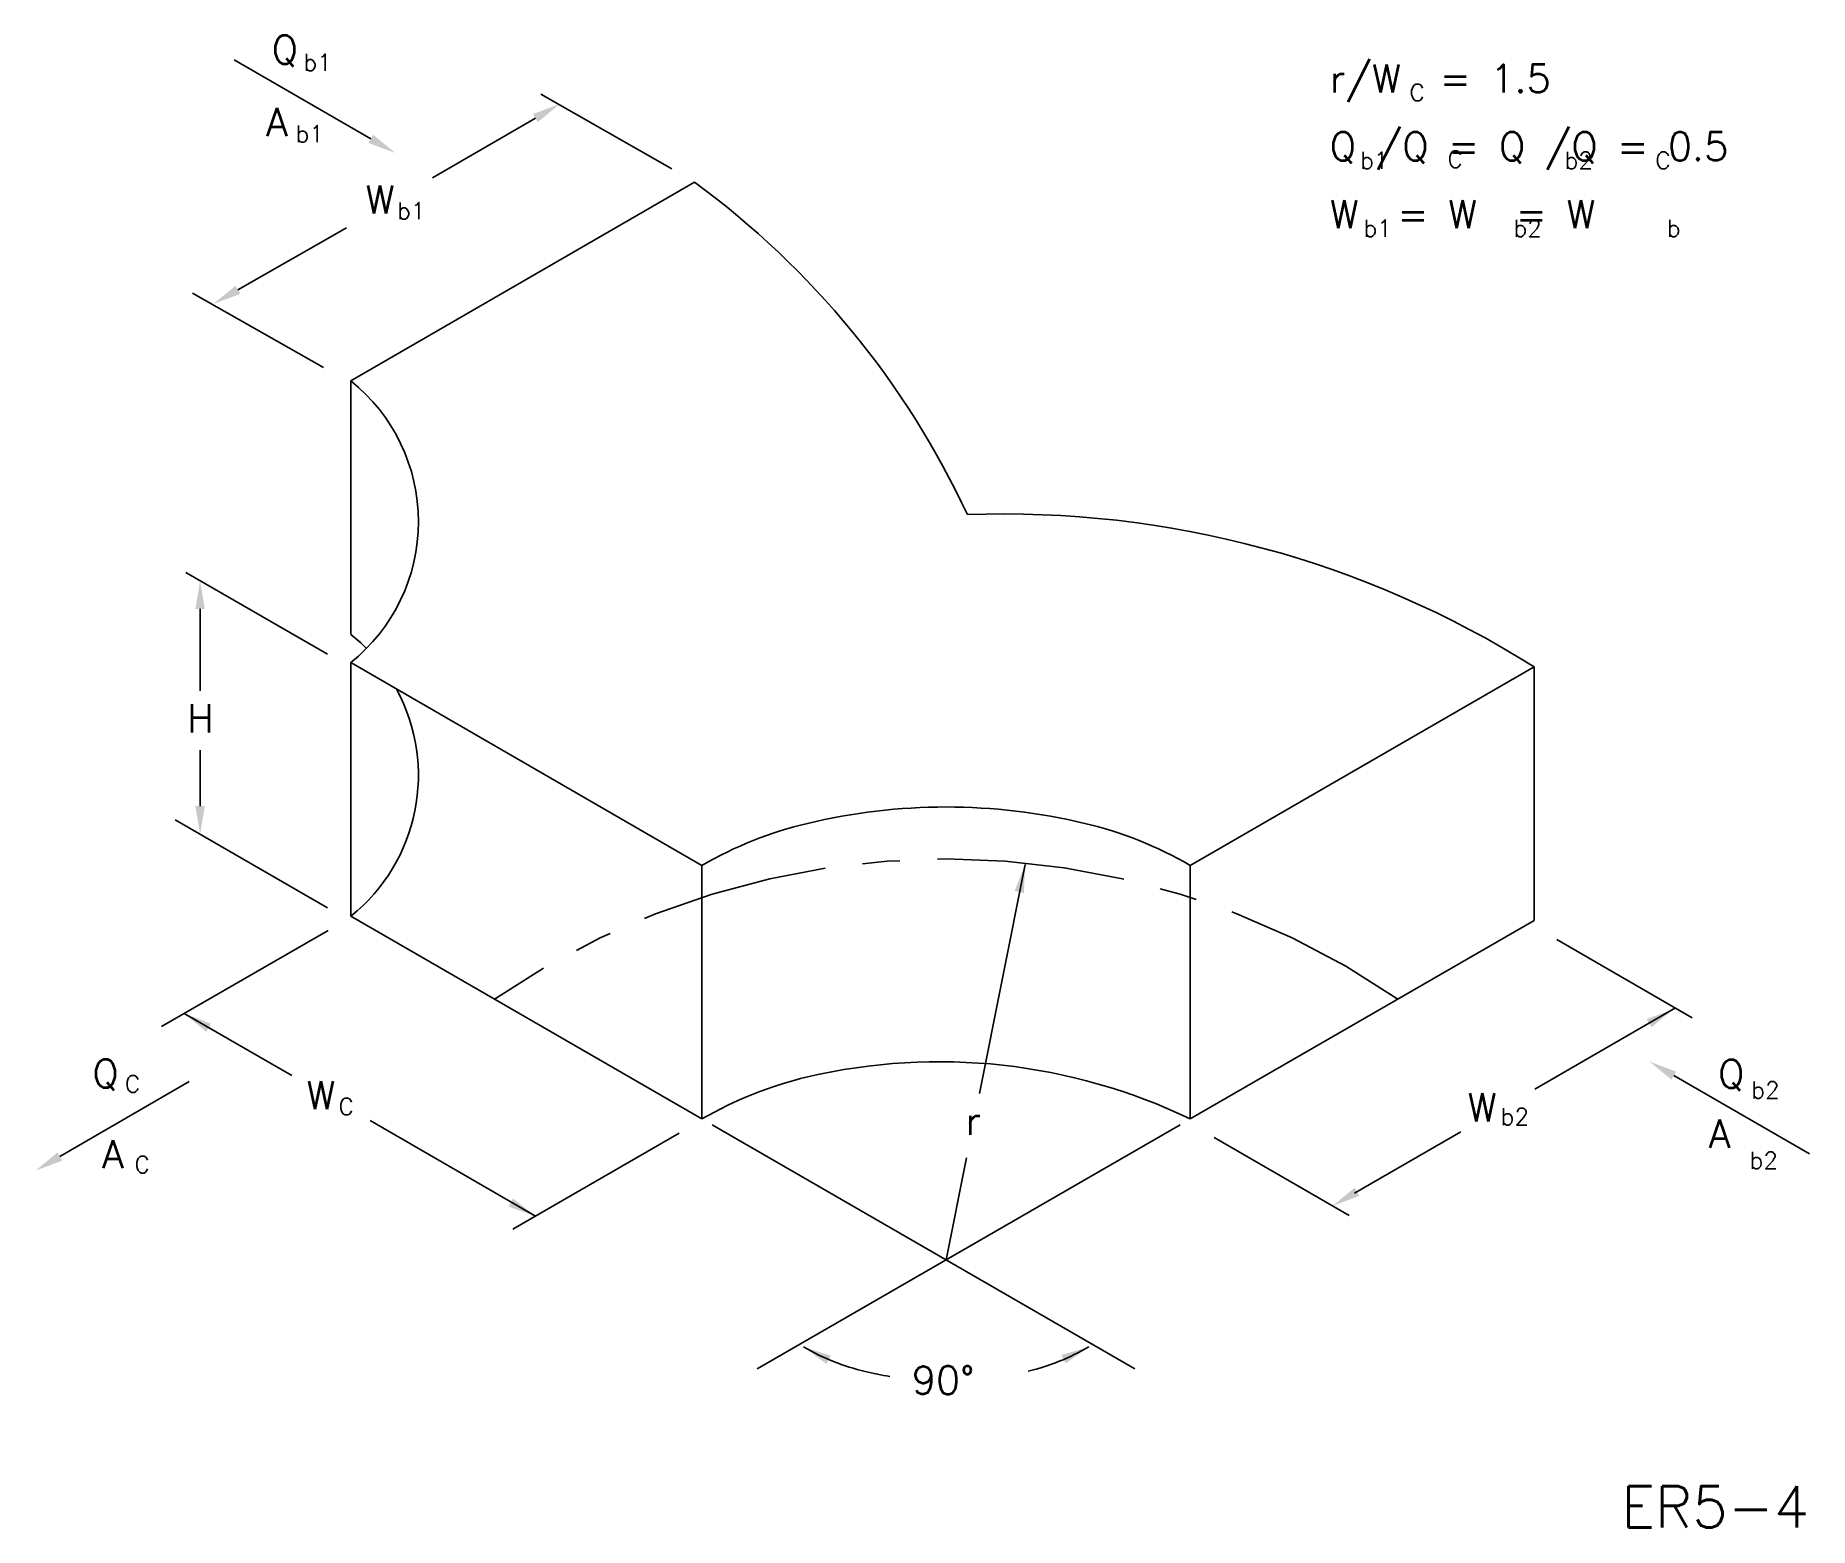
# Model space of a CAD drawing. Extents: x 1.54 to 10.98, y 0.36 to 8.3.
import ezdxf

# ---------------------------------------------------------------- set-up
doc = ezdxf.new("R2010")
doc.units = 0
doc.header["$LTSCALE"] = 0.8
doc.header["$MEASUREMENT"] = 0
doc.linetypes.add('CENTER', pattern=[2, 1.25, -0.25, 0.25, -0.25])
doc.layers.get('0').update_dxf_attribs({"linetype": 'CONTINUOUS'})
doc.layers.add('CENTER', color=7, linetype='CENTER')
doc.layers.add('NUMBER', color=7, linetype='CONTINUOUS')
doc.styles.add('ROMANS', font='romans')

msp = doc.modelspace()

# ---------------------------------------------------------------- linework, layer by layer
for p, q in [((3.3209, 7.749), (2.5927, 8.169)), ((4.2256, 7.9876), (4.923, 7.5894)), ((4.1963, 7.8596), (3.6496, 7.5424)), ((3.2142, 6.4618), (5.0435, 7.5179)), ((2.6132, 6.9457), (3.1916, 7.2765)), ((2.3726, 6.9282), (3.0688, 6.5324)), ((3.2142, 5.1125), (3.2142, 6.4618)), ((3.0896, 5.0068), (2.3355, 5.4422)), ((2.4124, 5.2478), (2.4124, 4.812)), ((5.0828, 3.883), (3.2142, 4.9618)), ((3.2142, 4.9618), (3.2142, 3.6125)), ((7.6809, 3.883), (9.5101, 4.9391)), ((9.5101, 4.9391), (9.5101, 3.5898)), ((2.4124, 4.4953), (2.4124, 4.1985)), ((3.0896, 3.6575), (2.2787, 4.1257)), ((5.0828, 2.5337), (5.0828, 3.883)), ((6.5588, 2.6687), (6.8027, 3.8882)), ((7.6809, 2.5337), (7.6809, 3.883)), ((3.2142, 3.6125), (5.0828, 2.5337)), ((9.5101, 3.5898), (7.6809, 2.5337)), ((3.093, 3.537), (2.2077, 3.0259)), ((9.632, 3.488), (10.3518, 3.0725)), ((10.2623, 3.1241), (9.5147, 2.6925)), ((2.8997, 2.7656), (2.3282, 3.0955)), ((10.2539, 2.7642), (10.9758, 2.3475)), ((1.666, 2.3334), (2.3542, 2.733)), ((4.1968, 2.0167), (3.317, 2.5246)), ((4.9616, 2.4582), (4.0763, 1.9471)), ((5.1369, 2.5024), (7.3867, 1.2035)), ((7.6267, 2.5024), (5.3769, 1.2035)), ((9.1208, 2.4651), (8.5541, 2.1379)), ((7.8074, 2.4346), (8.5272, 2.0191)), ((6.3818, 1.7837), (6.4905, 2.3273))]:
    msp.add_line(p, q)
for points in [[(6.3818, 4.1937, 0.058752), (5.6442, 4.1067, 0.072341), (5.0828, 3.883, 0.106617)], [(7.6809, 3.883, 0.072341), (7.1195, 4.1067, 0.058752), (6.3818, 4.1937, 0.058752)], [(7.6809, 2.5337, 0.170884), (5.6442, 2.7574, 0.072341), (5.0828, 2.5337, 0.107907)], [(6.0815, 1.1633, -0.018001), (5.9508, 1.1896, -0.072341), (5.6227, 1.3203, -0.106617)], [(7.1409, 1.3203, -0.07128), (6.8179, 1.1908, -0.036561)]]:
    msp.add_lwpolyline(points, format="xyb")
for centre, radius, start, end in [((2.3196, 3.8025), 4.607, 24.99813, 53.75449), ((2.6122, 5.7118), 0.9617, 308.75403, 51.24597), ((6.6919, 0.4666), 5.2864, 57.78443, 92.13433), ((2.6122, 4.3625), 0.9617, 44.5475, 51.24597), ((2.6122, 4.3625), 0.9617, 308.75403, 28.50236)]:
    msp.add_arc(centre, radius, start, end)
for points in [[(4.1837, 7.8812), (4.2088, 7.838), (4.326, 7.935)], [(3.3334, 7.7707), (3.3084, 7.7274), (3.4509, 7.6741)], [(2.6256, 6.924), (2.6008, 6.9674), (2.483, 6.8711)], [(2.3874, 5.2478), (2.4374, 5.2478), (2.4124, 5.3978)], [(2.4374, 4.1985), (2.3874, 4.1985), (2.4124, 4.0485)], [(6.7464, 3.7469), (6.7953, 3.7363), (6.8027, 3.8882)], [(10.1104, 3.0653), (10.1354, 3.022), (10.2528, 3.1186)], [(2.47, 3.0404), (2.4445, 2.9974), (2.3282, 3.0955)], [(10.2414, 2.7425), (10.2664, 2.7858), (10.124, 2.8391)], [(1.6786, 2.3118), (1.6535, 2.355), (1.5363, 2.2581)], [(4.0772, 2.1106), (4.0532, 2.0668), (4.1968, 2.0167)], [(8.5551, 2.1674), (8.5801, 2.1241), (8.4377, 2.0707)], [(5.7676, 1.2742), (5.7449, 1.2297), (5.6227, 1.3203)], [(7.017, 1.2322), (6.9951, 1.2772), (7.1409, 1.3203)]]:
    msp.add_solid(points)
at = {"layer": 'CENTER'}
msp.add_lwpolyline([(8.785, 3.1712, 0.310384), (3.9787, 3.1712, 0.11936)], format="xyb", dxfattribs=at)

# ---------------------------------------------------------------- texts
at = {"style": 'ROMANS'}
for s, height, p in [('Q', 0.15, (2.7922, 8.1493)), ('b1', 0.09, (2.9621, 8.1109)), ('r/W  = 1.5', 0.15, (8.4223, 7.9953)), ('C', 0.09, (8.8472, 7.9509)), ('A', 0.15, (2.7634, 7.7638)), ('b1', 0.09, (2.9203, 7.7308)), ('Q /Q = Q /Q = 0.5', 0.15, (8.4223, 7.6345)), ('b1', 0.09, (8.585, 7.5897)), ('C', 0.09, (9.0497, 7.5955)), ('b2', 0.09, (9.6725, 7.5897)), ('C', 0.09, (10.1557, 7.5897)), ('W', 0.15, (3.2921, 7.3515)), ('b1', 0.09, (3.4606, 7.3213)), ('W  = W  = W', 0.15, (8.4223, 7.2738)), ('b1', 0.09, (8.6024, 7.2284)), ('b2', 0.09, (9.4007, 7.2284)), ('b', 0.09, (10.2164, 7.2284)), ('H', 0.15, (2.3422, 4.5907)), ('Q', 0.15, (1.8384, 2.7004)), ('Q', 0.15, (10.4885, 2.6988)), ('C', 0.09, (2.0126, 2.6747)), ('W', 0.15, (2.9774, 2.5855)), ('C', 0.09, (3.1488, 2.5548)), ('W', 0.15, (9.1563, 2.5203)), ('b2', 0.09, (10.6663, 2.6426)), ('r', 0.15, (6.4837, 2.4497)), ('b2', 0.09, (9.3328, 2.5008)), ('A', 0.15, (10.4391, 2.38)), ('A', 0.15, (1.8896, 2.2715)), ('C', 0.09, (2.0638, 2.2458)), ('b2', 0.09, (10.6572, 2.2684)), ('90%%d', 0.15, (6.1995, 1.0685))]:
    msp.add_text(s, height=height, dxfattribs=at).set_placement(p)
at = {"layer": 'NUMBER', "style": 'ROMANS'}
msp.add_text('ER5-4', height=0.22, dxfattribs=at).set_placement((9.9747, 0.3593))

doc.saveas('drawing.dxf')
